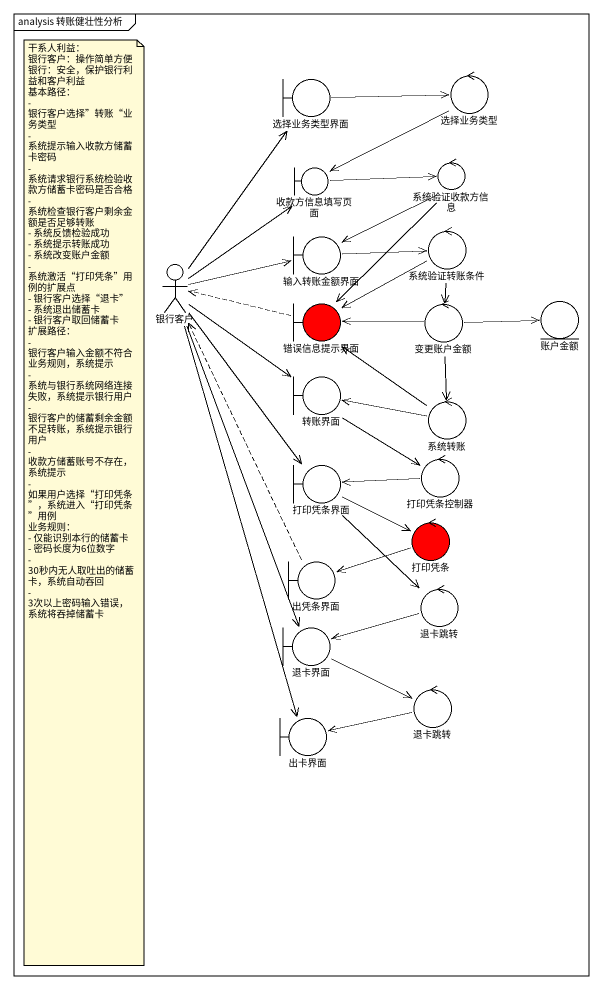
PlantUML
@startuml
mainframe analysis 转账健壮性分析
boundary 选择业务类型界面
control 选择业务类型
boundary 收款方信息填写页面
control 系统验证收款方信息
boundary 输入转账金额界面
control 系统验证转账条件
actor 银行客户
boundary 错误信息提示界面 #FF0000
control 变更账户金额
entity 账户金额
boundary 转账界面
control 系统转账
boundary 打印凭条界面
control 打印凭条控制器
control 打印凭条 #FF0000
boundary 出凭条界面
control 退卡跳转
boundary 退卡界面
control "退卡跳转" as 退卡跳转_2
boundary 出卡界面
选择业务类型界面 -right-> 选择业务类型
选择业务类型 -left-> 收款方信息填写页面
收款方信息填写页面 -right-> 系统验证收款方信息
系统验证收款方信息 -left-> 输入转账金额界面
系统验证收款方信息 --> 错误信息提示界面
输入转账金额界面 -right-> 系统验证转账条件
系统验证转账条件 -left-> 错误信息提示界面
系统验证转账条件 --> 变更账户金额
银行客户 -up-> 选择业务类型界面
银行客户 -up-> 收款方信息填写页面
银行客户 -right-> 输入转账金额界面
银行客户 --> 转账界面
银行客户 --> 打印凭条界面
银行客户 --> 退卡界面
银行客户 --> 出卡界面
错误信息提示界面 .left.> 银行客户
变更账户金额 -left-> 错误信息提示界面
变更账户金额 -right-> 账户金额
变更账户金额 --> 系统转账
转账界面 --> 打印凭条控制器
系统转账 -up-> 错误信息提示界面
系统转账 -left-> 转账界面
打印凭条界面 -right-> 打印凭条
打印凭条界面 --> 退卡跳转
打印凭条控制器 -left-> 打印凭条界面
打印凭条 -left-> 出凭条界面
出凭条界面 .up.> 银行客户
退卡跳转 -left-> 退卡界面
退卡界面 -right-> 退卡跳转_2
退卡跳转_2 -left-> 出卡界面
note as N1
  干系人利益：
  银行客户：操作简单方便
  银行：安全，保护银行利益和客户利益
  基本路径：
  - 银行客户选择”转账“业务类型
  - 系统提示输入收款方储蓄卡密码
  - 系统请求银行系统检验收款方储蓄卡密码是否合格
  - 系统检查银行客户剩余金额是否足够转账
  - 系统反馈检验成功
  - 系统提示转账成功
  - 系统改变账户金额
  - 系统激活“打印凭条”用例的扩展点
  - 银行客户选择“退卡”
  - 系统退出储蓄卡
  - 银行客户取回储蓄卡
  扩展路径：
  - 银行客户输入金额不符合业务规则，系统提示
  - 系统与银行系统网络连接失败，系统提示银行用户
  - 银行客户的储蓄剩余金额不足转账，系统提示银行用户
  - 收款方储蓄账号不存在，系统提示
  - 如果用户选择“打印凭条”，系统进入“打印凭条”用例
  业务规则：
  - 仅能识别本行的储蓄卡
  - 密码长度为6位数字
  - 30秒内无人取吐出的储蓄卡，系统自动吞回
  - 3次以上密码输入错误，系统将吞掉储蓄卡
end note
@enduml
